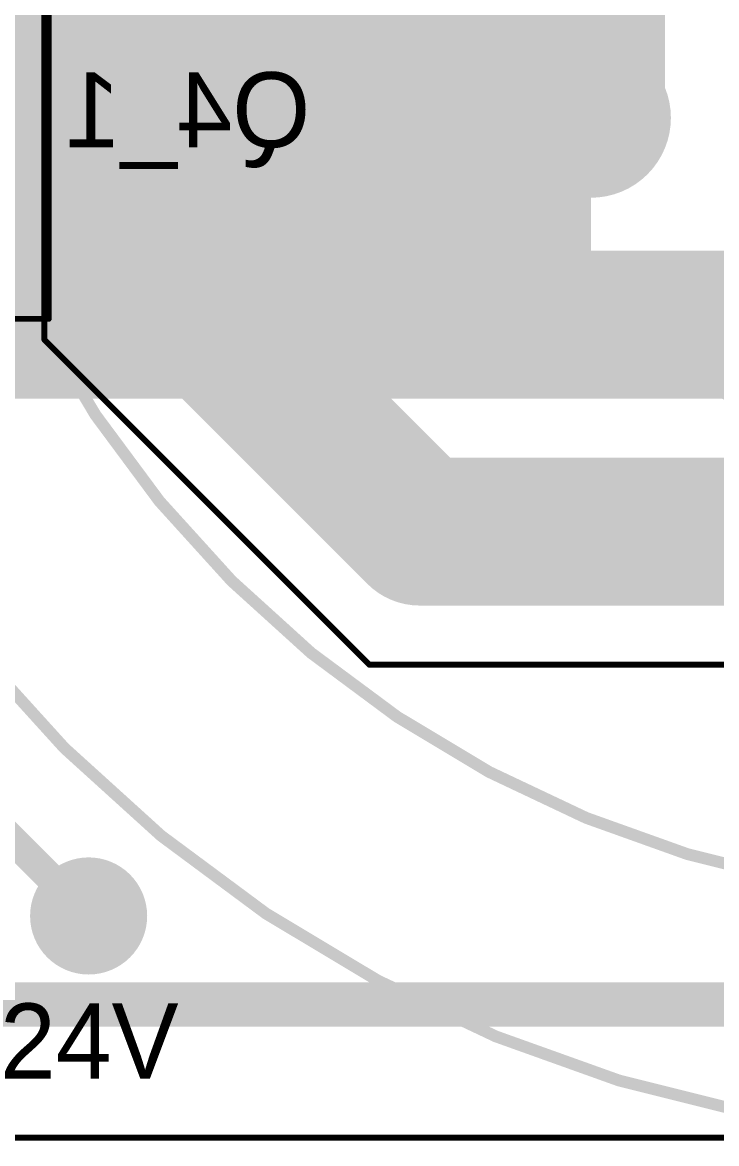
# Model space of a CAD drawing. Extents: x 5 to 126, y 30 to 120.
# Drawn here: x 67.63 to 79.37, y 29.9 to 48.86 of the extents above; entities that cross this region are included whole.
import ezdxf

# ---------------------------------------------------------------- set-up
doc = ezdxf.new("R2010")
doc.units = 0
doc.layers.get('0').update_dxf_attribs({"linetype": 'CONTINUOUS'})
for name, color, linetype in [('BOTTOMLAYER', 5, 'CONTINUOUS'), ('BOTTOMOVERLAY', 54, 'CONTINUOUS'), ('BOTTOMPASTE', 16, 'CONTINUOUS'), ('BOTTOMSOLDER', 6, 'CONTINUOUS'), ('MECHANICAL1', 6, 'CONTINUOUS'), ('MECHANICAL13', 56, 'CONTINUOUS'), ('MECHANICAL15', 56, 'CONTINUOUS'), ('MECHANICAL4', 56, 'CONTINUOUS'), ('MULTILAYER', 9, 'CONTINUOUS'), ('TOPLAYER', 1, 'CONTINUOUS'), ('TOPOVERLAY', 2, 'CONTINUOUS'), ('TOPSOLDER', 216, 'CONTINUOUS')]:
    doc.layers.add(name, color=color, linetype=linetype)

# ---------------------------------------------------------------- blocks, each defined once
blk = doc.blocks.new('K_______5000_8')
at = {"layer": 'BOTTOMLAYER', "const_width": 0.889}
blk.add_lwpolyline([(-0.4445, 0, 1), (0.4445, 0, 1)], format="xyb", close=True, dxfattribs=at)
at = {"layer": 'BOTTOMSOLDER', "const_width": 0.9906}
blk.add_lwpolyline([(-0.4953, 0, 1), (0.4953, 0, 1)], format="xyb", close=True, dxfattribs=at)
at = {"layer": 'MULTILAYER', "const_width": 0.889}
blk.add_lwpolyline([(-0.4445, 0, 1), (0.4445, 0, 1)], format="xyb", close=True, dxfattribs=at)
at = {"layer": 'TOPLAYER', "const_width": 0.889}
blk.add_lwpolyline([(-0.4445, 0, 1), (0.4445, 0, 1)], format="xyb", close=True, dxfattribs=at)
at = {"layer": 'TOPSOLDER', "const_width": 0.9906}
blk.add_lwpolyline([(-0.4953, 0, 1), (0.4953, 0, 1)], format="xyb", close=True, dxfattribs=at)
blk = doc.blocks.new('TO_252_B_64')
at = {"layer": 'BOTTOMLAYER'}
for points in [[(-0.5, 3), (-0.5, -3), (6, 3), (6, -3)], [(-5, 2.68), (-5, 1.88), (-2, 2.68), (-2, 1.88)], [(-5, 1.54), (-5, 0.74), (-2, 1.54), (-2, 0.74)], [(-5, -0.74), (-5, -1.54), (-2, -0.74), (-2, -1.54)], [(-5, -1.88), (-5, -2.68), (-2, -1.88), (-2, -2.68)]]:
    blk.add_solid(points, dxfattribs=at)
at = {"layer": 'BOTTOMPASTE'}
for points in [[(-0.5, 3), (-0.5, -3), (6, 3), (6, -3)], [(-5, 2.68), (-5, 1.88), (-2, 2.68), (-2, 1.88)], [(-5, 1.54), (-5, 0.74), (-2, 1.54), (-2, 0.74)], [(-5, -0.74), (-5, -1.54), (-2, -0.74), (-2, -1.54)], [(-5, -1.88), (-5, -2.68), (-2, -1.88), (-2, -2.68)]]:
    blk.add_solid(points, dxfattribs=at)
at = {"layer": 'BOTTOMSOLDER'}
for points in [[(-0.602, 3.102), (-0.602, -3.102), (6.102, 3.102), (6.102, -3.102)], [(-5.102, 2.782), (-5.102, 1.778), (-1.898, 2.782), (-1.898, 1.778)], [(-5.102, 1.642), (-5.102, 0.638), (-1.898, 1.642), (-1.898, 0.638)], [(-5.102, -0.638), (-5.102, -1.642), (-1.898, -0.638), (-1.898, -1.642)], [(-5.102, -1.778), (-5.102, -2.782), (-1.898, -1.778), (-1.898, -2.782)]]:
    blk.add_solid(points, dxfattribs=at)
at = {"layer": 'MECHANICAL15', "const_width": 0.1}
for points in [[(-5.334, -3.65), (-5.334, 3.65)], [(-5.334, 3.65), (6.325, 3.65)], [(6.325, -3.65), (6.325, 3.65)], [(-0.5, -0.5), (-0.5, 0.5)], [(-0.5, 0), (0.5, 0)], [(-5.334, -3.65), (6.325, -3.65)]]:
    blk.add_lwpolyline(points, dxfattribs=at)
at = {"layer": 'MECHANICAL15', "const_width": 0.05}
for points in [[(-5.359, 3.65, 1), (-5.309, 3.65, 1)], [(-5.359, 3.65, 1), (-5.309, 3.65, 1)], [(6.3, 3.65, 1), (6.35, 3.65, 1)], [(6.3, 3.65, 1), (6.35, 3.65, 1)], [(-0.525, 0.5, 1), (-0.475, 0.5, 1)], [(-0.525, 0, 1), (-0.475, 0, 1)], [(0.475, 0, 1), (0.525, 0, 1)], [(-0.525, -0.5, 1), (-0.475, -0.5, 1)], [(-5.359, -3.65, 1), (-5.309, -3.65, 1)], [(-5.359, -3.65, 1), (-5.309, -3.65, 1)], [(6.3, -3.65, 1), (6.35, -3.65, 1)], [(6.3, -3.65, 1), (6.35, -3.65, 1)]]:
    blk.add_lwpolyline(points, format="xyb", close=True, dxfattribs=at)
blk = doc.blocks.new('GDT_DIY_74')
at = {"layer": 'BOTTOMLAYER', "const_width": 1.25}
blk.add_lwpolyline([(4.625, -7, 1), (5.875, -7, 1)], format="xyb", close=True, dxfattribs=at)
at = {"layer": 'BOTTOMSOLDER', "const_width": 1.352}
blk.add_lwpolyline([(4.574, -7, 1), (5.926, -7, 1)], format="xyb", close=True, dxfattribs=at)
at = {"layer": 'MECHANICAL13', "const_width": 0.2}
for points in [[(18.5, 0, 1), (-18.5, 0, 1)], [(11, 0, 1), (-11, 0, 1)]]:
    blk.add_lwpolyline(points, format="xyb", close=True, dxfattribs=at)
at = {"layer": 'MULTILAYER', "const_width": 1.25}
blk.add_lwpolyline([(4.625, -7, 1), (5.875, -7, 1)], format="xyb", close=True, dxfattribs=at)
at = {"layer": 'TOPLAYER', "const_width": 1.25}
blk.add_lwpolyline([(4.625, -7, 1), (5.875, -7, 1)], format="xyb", close=True, dxfattribs=at)
at = {"layer": 'TOPOVERLAY', "const_width": 0.2}
for points in [[(22.5, 0, 1), (-22.5, 0, 1)], [(18.5, 0, 1), (-18.5, 0, 1)], [(11, 0, 1), (-11, 0, 1)]]:
    blk.add_lwpolyline(points, format="xyb", close=True, dxfattribs=at)
at = {"layer": 'TOPSOLDER', "const_width": 1.352}
blk.add_lwpolyline([(4.574, -7, 1), (5.926, -7, 1)], format="xyb", close=True, dxfattribs=at)

msp = doc.modelspace()

# ---------------------------------------------------------------- linework, layer by layer
at = {"layer": 'BOTTOMLAYER'}
for points, const_width in [([(73.75, 45.8), (73.75, 60.55)], 2.5), ([(70.25, 44.351), (70.25, 59.1)], 2.5), ([(73.75, 45.8), (75.8, 43.75)], 2.5), ([(70.25, 44.351), (74.351, 40.25)], 2.5), ([(75.8, 43.75), (82.2, 43.75)], 2.5), ([(74.351, 40.25), (83.649, 40.25)], 2.5), ([(55.75, 32.25), (104.73, 32.25)], 0.75)]:
    msp.add_lwpolyline(points, dxfattribs=dict(at, const_width=const_width))
at = {"layer": 'BOTTOMLAYER', "const_width": 1.25}
for points in [[(73.125, 45.8, 1), (74.375, 45.8, 1)], [(73.125, 45.8, 1), (74.375, 45.8, 1)], [(69.625, 44.351, 1), (70.875, 44.351, 1)], [(69.625, 44.351, 1), (70.875, 44.351, 1)], [(75.175, 43.75, 1), (76.425, 43.75, 1)], [(75.175, 43.75, 1), (76.425, 43.75, 1)], [(73.726, 40.25, 1), (74.976, 40.25, 1)], [(73.726, 40.25, 1), (74.976, 40.25, 1)]]:
    msp.add_lwpolyline(points, format="xyb", close=True, dxfattribs=at)
at = {"layer": 'MECHANICAL1', "const_width": 0.1}
for points in [[(68, 43.5), (68, 58.25)], [(68, 43.5), (73.5, 38)], [(73.5, 38), (126.25, 38)]]:
    msp.add_lwpolyline(points, dxfattribs=at)
at = {"layer": 'MECHANICAL1', "const_width": 0.05}
for points in [[(67.975, 43.5, 1), (68.025, 43.5, 1)], [(67.975, 43.5, 1), (68.025, 43.5, 1)], [(73.475, 38, 1), (73.525, 38, 1)], [(73.475, 38, 1), (73.525, 38, 1)]]:
    msp.add_lwpolyline(points, format="xyb", close=True, dxfattribs=at)
at = {"layer": 'MECHANICAL4', "const_width": 0.1}
msp.add_lwpolyline([(26.25, 30), (126.25, 30)], dxfattribs=at)
at = {"layer": 'TOPLAYER'}
for points, const_width in [([(77.25, 47.25), (77.25, 50.75)], 2.5), ([(67, 35.5), (68.75, 33.75)], 0.5), ([(59, 32.25), (107.27, 32.25)], 0.75)]:
    msp.add_lwpolyline(points, dxfattribs=dict(at, const_width=const_width))
for points, const_width in [([(76.625, 47.25, 1), (77.875, 47.25, 1)], 1.25), ([(68.625, 33.75, 1), (68.875, 33.75, 1)], 0.25)]:
    msp.add_lwpolyline(points, format="xyb", close=True, dxfattribs=dict(at, const_width=const_width))
msp.add_solid([(61.25, 42.5), (77.25, 42.5), (61.25, 51), (77.25, 51)], dxfattribs=at)

# ---------------------------------------------------------------- block references
for name, p, rotation in [('GDT_DIY_74', (84.25, 52.5), 270), ('TO_252_B_64', (61.75, 47.5), 360), ('K_______5000_8', (68.75, 33.75), 90)]:
    msp.add_blockref(name, p, dxfattribs=dict(rotation=rotation))

# ---------------------------------------------------------------- texts
at = {"layer": 'BOTTOMOVERLAY', "text_generation_flag": 2}
msp.add_text('Q4_1', height=1.27, dxfattribs=at).set_placement((72.5, 46.75))
at = {"layer": 'TOPOVERLAY'}
msp.add_text('24V', height=1.27, dxfattribs=at).set_placement((67.25, 31))

doc.saveas('drawing.dxf')
